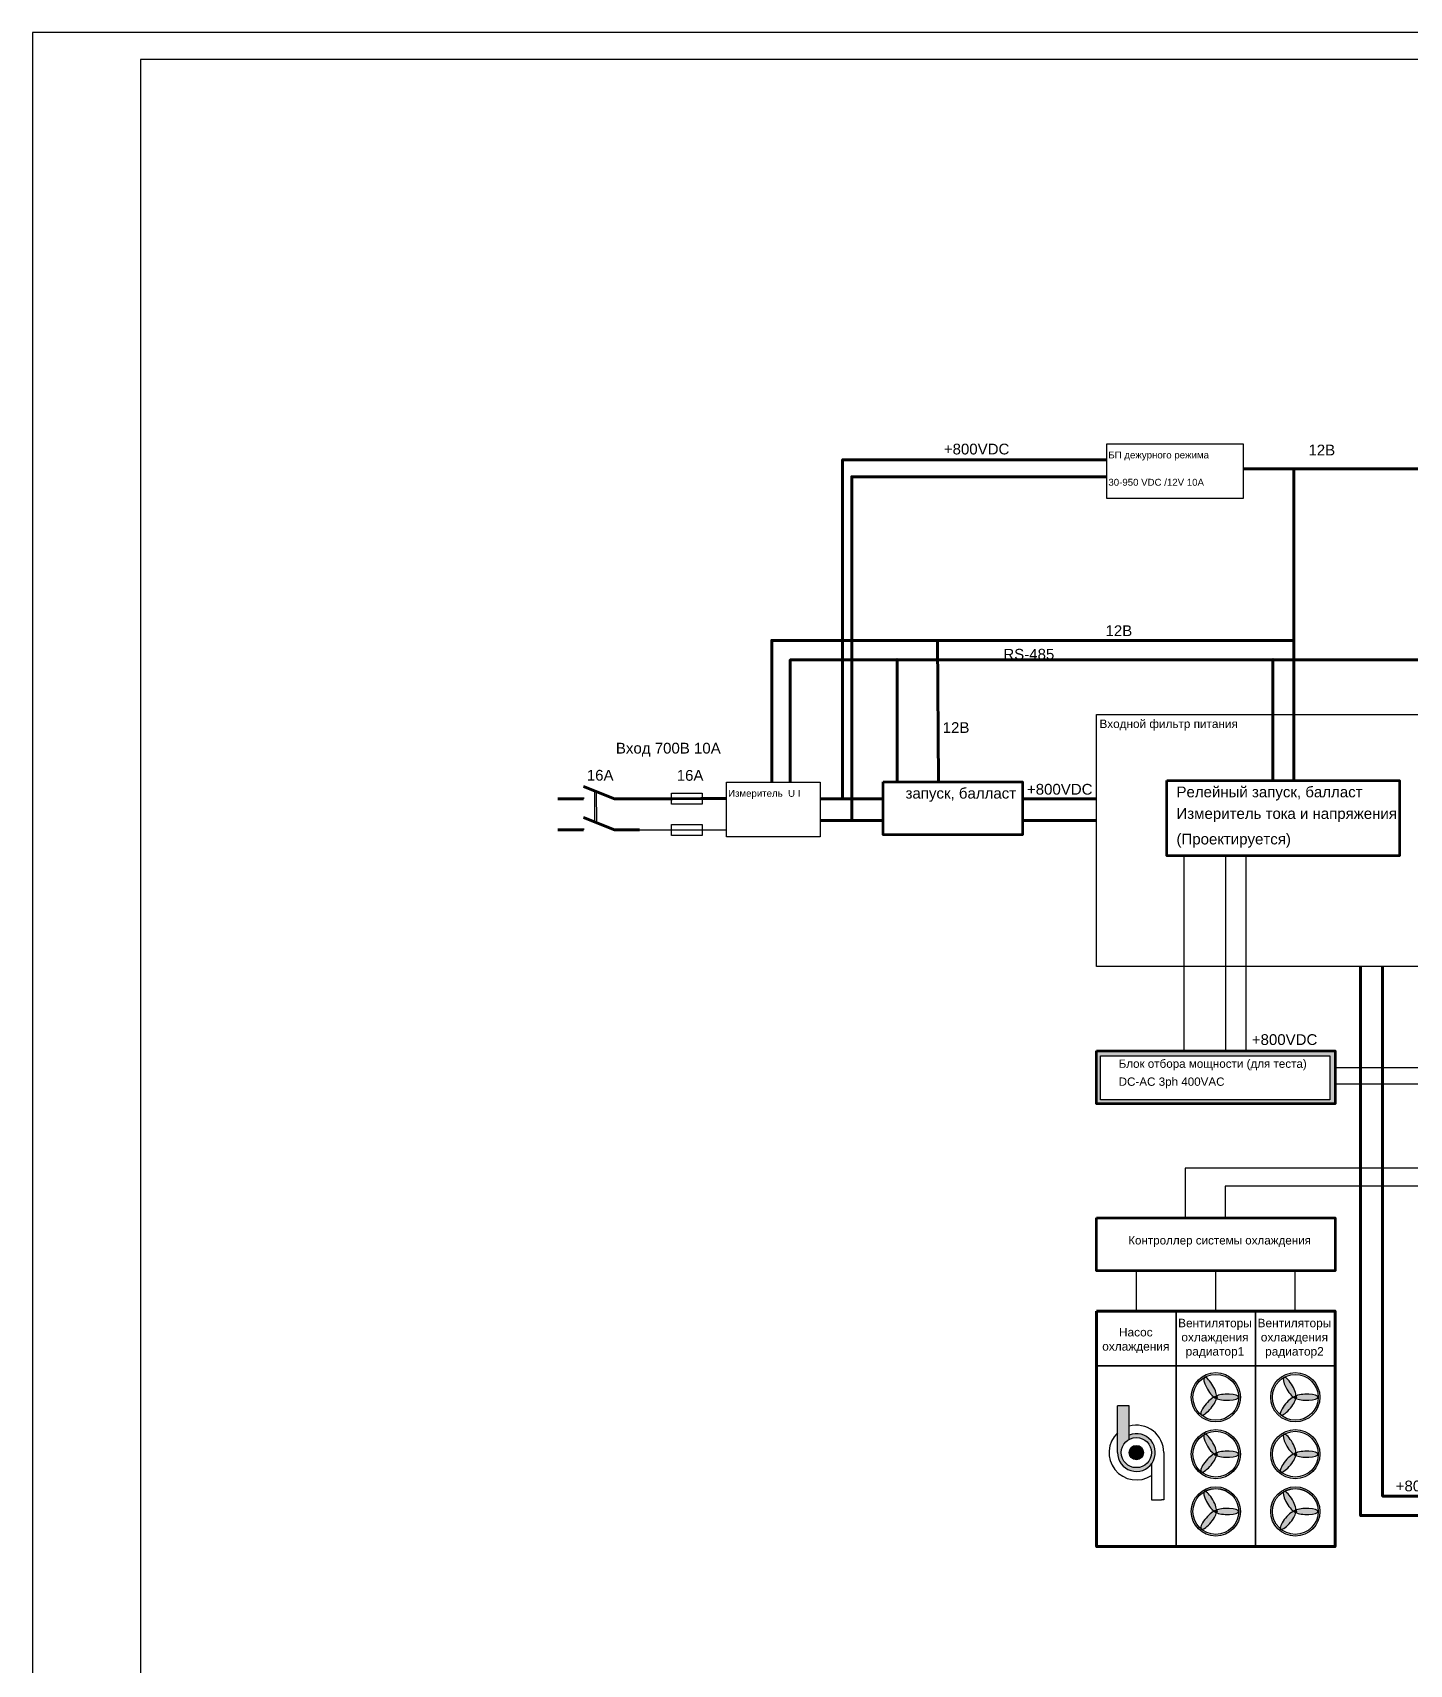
# Model space of a CAD drawing. Header units: inches. Extents: x 672645 to 2984483, y 219693 to 2542163.
# Drawn here: x 672645 to 1667621, y 1363046 to 2542163 of the extents above; entities that cross this region are included whole.
import ezdxf

# ---------------------------------------------------------------- set-up
doc = ezdxf.new("R2010")
doc.units = ezdxf.units.IN
doc.header["$MEASUREMENT"] = 0
for name, color, linetype, lineweight in [('12В', 30, 'Continuous', 30), ('RS485', 6, 'Continuous', 30), ('Слаботочка', 4, 'Continuous', 30)]:
    doc.layers.add(name, color=color, linetype=linetype, lineweight=lineweight)
doc.layers.add('FRAME', color=7, linetype='Continuous')
doc.styles.get("Standard").update_dxf_attribs({"font": 'arial.ttf'})

# ---------------------------------------------------------------- blocks, each defined once
blk = doc.blocks.new('Автомат')
at = {"color": 7, "lineweight": 60}
for points in [[(1004495, 2005428), (985921, 2005428)], [(1026919, 2005428), (1004495, 2014467)], [(1044924, 2005428), (1026919, 2005428)]]:
    blk.add_lwpolyline(points, dxfattribs=at)
at = {"color": 7}
blk.add_lwpolyline([(1004495, 2005428), (1004495, 2006447), (1004495, 2005428)], dxfattribs=at)
blk = doc.blocks.new('Автомат 2p')
at = {"color": 7}
for points in [[(1012518, 2011233), (1012519, 1988799)], [(1013765, 2010730), (1013876, 1988252)]]:
    blk.add_lwpolyline(points, dxfattribs=at)
at = {"color": 0}
blk.add_blockref('Автомат', (0, 0), dxfattribs=at)
at = {"color": 7}
blk.add_blockref('Автомат', (0, -22434), dxfattribs=at)
blk = doc.blocks.new('Вентилятор')
h = blk.add_hatch(color=256)
h.set_gradient(color2=(0, 0, 0), tint=1)
edge = h.paths.add_edge_path()
edge.add_ellipse((1038769, 1187429), major_axis=(-4151, 7189), ratio=0.2830995, start_angle=199.233095, end_angle=353.855447)
edge.add_arc((1042931, 1180246), 16556, 119.173237, 120.917969)
edge.add_ellipse((1038769, 1187429), major_axis=(-4151, 7189), ratio=0.2830995, start_angle=366.170374, end_angle=517.529787)
edge.add_ellipse((1037622, 1173866), major_axis=(5310, 6381), ratio=0.28431833, start_angle=19.105883, end_angle=22.60267, ccw=False)
edge.add_arc((1042932, 1180236), 900, 61.696117, 170.214502, ccw=False)
edge = h.paths.add_edge_path()
edge.add_ellipse((1037622, 1173866), major_axis=(5310, 6381), ratio=0.28431833, start_angle=186.110322, end_angle=340.695733)
edge.add_arc((1042932, 1180236), 900, 179.222506, 289.550763, ccw=False)
edge.add_ellipse((1038769, 1187429), major_axis=(-4151, 7189), ratio=0.2830995, start_angle=517.529787, end_angle=521.026971, ccw=False)
edge.add_ellipse((1037622, 1173866), major_axis=(5310, 6381), ratio=0.28431833, start_angle=22.60267, end_angle=173.891481)
edge.add_arc((1042931, 1180246), 16556, 229.365366, 231.103989)
edge = h.paths.add_edge_path()
edge.add_ellipse((1051232, 1180252), major_axis=(8301, 0), ratio=0.26616862, start_angle=366.154079, end_angle=520.345868)
edge.add_arc((1042932, 1180236), 900, 0, 57.581596, ccw=False)
edge.add_arc((1042932, 1180236), 900, -55.809658, 0, ccw=False)
edge.add_ellipse((1051232, 1180252), major_axis=(8301, 0), ratio=0.26616862, start_angle=200.125801, end_angle=353.857557)
edge.add_arc((1042931, 1180246), 16556, 359.20289, 360)
edge.add_arc((1042931, 1180246), 16556, 360, 360.840828)
h = blk.add_hatch(color=256)
h.set_gradient(color2=(0, 0, 0), tint=1)
edge = h.paths.add_edge_path()
edge.add_ellipse((1038769, 1187429), major_axis=(-4151, 7189), ratio=0.2830995, start_angle=366.170374, end_angle=517.529787)
edge.add_ellipse((1037622, 1173866), major_axis=(5310, 6381), ratio=0.28431833, start_angle=19.105883, end_angle=22.60267, ccw=False)
edge.add_arc((1042932, 1180236), 900, 61.696117, 170.214502, ccw=False)
edge.add_ellipse((1038769, 1187429), major_axis=(-4151, 7189), ratio=0.2830995, start_angle=199.233095, end_angle=353.855447)
edge.add_arc((1042931, 1180246), 16556, 119.173237, 120.917969)
h = blk.add_hatch(color=256)
h.set_gradient(color1=(0, 0, 255), color2=(0, 0, 255), tint=1)
h.paths.add_polyline_path([(1042033, 1180236, 1), (1043832, 1180236, 1)])
h = blk.add_hatch(color=256)
h.set_gradient(color1=(0, 0, 255), color2=(0, 0, 255), tint=1)
h.paths.add_polyline_path([(1042033, 1180236, 1), (1043832, 1180236, 1)])
edge = h.paths.add_edge_path(flags=16)
edge.add_ellipse((1037622, 1173866), major_axis=(5310, 6381), ratio=0.28431833, start_angle=360.014242, end_angle=360.038723, ccw=False)
edge.add_ellipse((1038769, 1187429), major_axis=(-4151, 7189), ratio=0.2830995, start_angle=180.308405, end_angle=180.330211, ccw=False)
edge.add_ellipse((1051232, 1180252), major_axis=(8301, 0), ratio=0.26616862, start_angle=180.129305, end_angle=180.157992, ccw=False)
for centre, radius in [((1042931, 1180247), 17789), ((1042931, 1180246), 16556), ((1042932, 1180236), 16546), ((1042932, 1180236), 900)]:
    blk.add_circle(centre, radius)
for centre, major_axis, ratio, start_param, end_param in [((1038769, 1187429), (-4151, 7189), 0.2830995, 3.47727349, 9.09363614), ((1037622, 1173866), (5310, 6381), 0.28431833, 0.33346056, 5.94626229), ((1038769, 1187429), (-4151, 7189), 0.2830995, 3.14697534, 3.14735592), ((1051232, 1180252), (8301, 0), 0.26616862, 3.14384945, 3.14435013), ((1037622, 1173866), (5310, 6381), 0.28431833, 6.28343388, 6.28386115), ((1051232, 1180252), (8301, 0), 0.26616862, 3.49285415, 9.08174865)]:
    blk.add_ellipse(centre, major_axis=major_axis, ratio=ratio, start_param=start_param, end_param=end_param)
blk = doc.blocks.new('Насос охлаждения')
h = blk.add_hatch(color=256)
h.set_gradient(color2=(0, 0, 0), tint=1)
h.paths.add_polyline_path([(1165147, 1475659, -0.77831247), (1114145, 1462743), (1053801, 1462743), (1053801, 1441654), (1138051, 1441654, 3.28390749), (1106553, 1462743), (1114145, 1462743, -0.12466174), (1110874, 1475659, -1)])
h = blk.add_hatch(color=256)
h.set_gradient(color2=(0, 0, 0), tint=1)
h.paths.add_polyline_path([(1125094, 1475659, 1), (1150927, 1475659, 1)])
for points in [[(1137924, 1524907), (1223142, 1524907), (1223142, 1521097)], [(1158513, 1502789), (1223142, 1502789), (1223142, 1521097)], [(1114145, 1462743), (1053801, 1462743), (1053801, 1441654)], [(1137969, 1441654), (1053801, 1441654)]]:
    blk.add_lwpolyline(points)
for radius in [27136, 12917]:
    blk.add_circle((1138010, 1475659), radius)
for radius, start, end in [(49247, 89.899636, 195.205427), (49247, 223.670597, 33.428244), (34006, 269.93136, 202.323466)]:
    blk.add_arc((1138010, 1475659), radius, start, end)
blk = doc.blocks.new('Рамка')
at = {"layer": 'FRAME'}
for p, q in [((3316395, 2776848), (672645, 2776848)), ((672645, 2776848), (672645, 907530)), ((3294142, 2754595), (761660, 2754595)), ((761660, 2754595), (761660, 929783))]:
    blk.add_line(p, q, dxfattribs=at)

msp = doc.modelspace()

# ---------------------------------------------------------------- hatches: boundary and pattern name
h = msp.add_hatch(color=256)
h.set_gradient(color1=(0, 255, 0), color2=(0, 255, 0), tint=1)
h.paths.add_polyline_path([(1441607, 1806314), (1441607, 1768122), (1613913, 1768122), (1613913, 1806314)])
h.paths.add_polyline_path([(1610071, 1802901), (1610071, 1770927), (1444507, 1770927), (1444507, 1802901)], flags=16)
h.paths.add_polyline_path([(1455548, 1790375), (1595458, 1790375), (1595458, 1802254), (1455548, 1802254)], flags=8)
at = {"layer": '12В'}
h = msp.add_hatch(color=256, dxfattribs=at)
h.set_gradient(color1=(255, 127, 0), color2=(255, 127, 0), tint=1)
h.paths.add_polyline_path([(1583104, 2226884, 1), (1585104, 2226884, 1)])
h = msp.add_hatch(color=256, dxfattribs=at)
h.set_gradient(color1=(255, 127, 0), color2=(255, 127, 0), tint=1)
h.paths.add_polyline_path([(1325562, 2102965, 1), (1327562, 2102965, 1)])
h = msp.add_hatch(color=256, dxfattribs=at)
h.set_gradient(color1=(255, 127, 0), color2=(255, 127, 0), tint=1)
h.paths.add_polyline_path([(1583104, 2102965, 1), (1585104, 2102965, 1)])
at = {"layer": 'RS485'}
h = msp.add_hatch(color=256, dxfattribs=at)
h.set_gradient(color1=(255, 0, 255), color2=(255, 0, 255), tint=1)
h.paths.add_polyline_path([(1298508, 2088880, 1), (1296508, 2088880, 1)])
h = msp.add_hatch(color=256, dxfattribs=at)
h.set_gradient(color1=(255, 0, 255), color2=(255, 0, 255), tint=1)
h.paths.add_polyline_path([(1569991, 2088880, 1), (1567991, 2088880, 1)])

# ---------------------------------------------------------------- linework, layer by layer
at = {"color": 1, "lineweight": 60}
for points in [[(1449047, 2233490), (1257978, 2233490), (1257978, 1988486)], [(1135110, 1988486), (1111132, 1988486)], [(1155659, 1988682), (1135110, 1988486)], [(1155659, 1988682), (1174200, 1988682)], [(1287298, 1988486), (1241876, 1988486)], [(1441607, 1988486), (1388049, 1988486)], [(1991803, 1484663), (1648226, 1484663), (1648226, 1867286)]]:
    msp.add_lwpolyline(points, dxfattribs=at)
at = {"color": 5, "lineweight": 60}
for points in [[(1264587, 1972914), (1264587, 2221267), (1449047, 2221267)], [(1287298, 1972914), (1241876, 1972914)], [(1441607, 1972914), (1388049, 1972914)], [(1993182, 1470568), (1632405, 1470568), (1632405, 1867286)]]:
    msp.add_lwpolyline(points, dxfattribs=at)
at = {"lineweight": 30}
msp.add_lwpolyline([(1441607, 2049429), (1674814, 2049429), (1674814, 1867286), (1441607, 1867286)], close=True, dxfattribs=at)
for points in [[(1174200, 2000592), (1241876, 2000592), (1241876, 1961115), (1174200, 1961115)], [(1444507, 1802901), (1610071, 1802901), (1610071, 1770927), (1444507, 1770927)], [(1441607, 1618320), (1499042, 1618320), (1499042, 1578843), (1441607, 1578843)], [(1499042, 1618320), (1556478, 1618320), (1556478, 1578843), (1499042, 1578843)], [(1556478, 1618320), (1613913, 1618320), (1613913, 1578843), (1556478, 1578843)], [(1441607, 1578843), (1499042, 1578843), (1499042, 1448169), (1441607, 1448169)], [(1499042, 1578843), (1556478, 1578843), (1556478, 1448169), (1499042, 1448169)], [(1556478, 1578843), (1613913, 1578843), (1613913, 1448169), (1556478, 1448169)]]:
    msp.add_lwpolyline(points, close=True)
at = {"color": 3, "lineweight": 53}
for points in [[(1287298, 2000782), (1388049, 2000782), (1388049, 1962590), (1287298, 1962590)], [(1492300, 2001706), (1660429, 2001706), (1660429, 1947255), (1492300, 1947255)], [(1441607, 1806314), (1613913, 1806314), (1613913, 1768122), (1441607, 1768122)], [(1441607, 1685628), (1613913, 1685628), (1613913, 1647436), (1441607, 1647436)]]:
    msp.add_lwpolyline(points, close=True, dxfattribs=at)
for points in [[(1134452, 1992682), (1136452, 1992682), (1156452, 1992682), (1156452, 1984682), (1136452, 1984682), (1134452, 1984682), (1134452, 1992682)], [(1134452, 1988682), (1156452, 1988682)], [(1134452, 1970049), (1136452, 1970049), (1156452, 1970049), (1156452, 1962049), (1136452, 1962049), (1134452, 1962049), (1134452, 1970049)], [(1111188, 1966049), (1174200, 1966049)], [(1134452, 1966049), (1156452, 1966049)]]:
    msp.add_lwpolyline(points)
at = {"color": 1}
msp.add_lwpolyline([(1534690, 1947255), (1534690, 1806314)], dxfattribs=at)
at = {"color": 5}
msp.add_lwpolyline([(1549440, 1947255), (1549440, 1806314)], dxfattribs=at)
at = {"lineweight": 100}
msp.add_lwpolyline([(1441607, 1618320), (1613913, 1618320), (1613913, 1448169), (1441607, 1448169)], close=True, dxfattribs=at)
at = {"layer": '12В', "color": 30}
msp.add_lwpolyline([(1449047, 2245103), (1547556, 2245103), (1547556, 2205625), (1449047, 2205625)], close=True, dxfattribs=at)
at = {"layer": '12В', "color": 30, "lineweight": 100}
for points in [[(1584090, 2226839), (1584090, 2102921), (1206849, 2102921), (1206849, 2000592)], [(1547556, 2226839), (1817351, 2226839)], [(1326548, 2102921), (1327218, 2000782)], [(1584090, 2102921), (1584090, 2001706)]]:
    msp.add_lwpolyline(points, dxfattribs=at)
at = {"layer": '12В'}
for points in [[(1781993, 1782205), (1613913, 1782205)], [(1781993, 1708554), (1534449, 1708554), (1534449, 1685628)]]:
    msp.add_lwpolyline(points, dxfattribs=at)
at = {"layer": 'RS485', "color": 6, "lineweight": 100}
for points in [[(1768658, 2144312), (1768658, 2088907), (1220224, 2088907), (1220224, 2000592)], [(1297522, 2088907), (1297522, 2000782)], [(1569005, 2088907), (1569005, 2001706)]]:
    msp.add_lwpolyline(points, dxfattribs=at)
at = {"layer": 'RS485'}
for points in [[(1768658, 1793991), (1613913, 1793991)], [(1768658, 1721592), (1505638, 1721592), (1505638, 1685628)]]:
    msp.add_lwpolyline(points, dxfattribs=at)
for centre in [(1297508, 2088880), (1568991, 2088880)]:
    msp.add_circle(centre, 1000, dxfattribs=at)
at = {"layer": 'Слаботочка'}
for points in [[(1504694, 1947255), (1504694, 1806314)], [(1470325, 1618320), (1470325, 1647436)], [(1527760, 1618320), (1527760, 1647436)], [(1585195, 1618320), (1585195, 1647436)]]:
    msp.add_lwpolyline(points, dxfattribs=at)

# ---------------------------------------------------------------- block references
for name, p in [('Автомат 2p', (66264, -16945)), ('Вентилятор', (484828, 375817)), ('Вентилятор', (542263, 375817)), ('Вентилятор', (484828, 334658)), ('Вентилятор', (542263, 334658)), ('Вентилятор', (484828, 293313)), ('Вентилятор', (542263, 293313))]:
    msp.add_blockref(name, p)
at = {"xscale": 0.4016246203376105, "yscale": 0.4016246203376105, "zscale": 0.4016246203376105, "rotation": 270}
msp.add_blockref('Насос охлаждения', (877663, 1973142), dxfattribs=at)
at = {"layer": 'Слаботочка', "xscale": 0.8744539382128907, "yscale": 0.8744539382128907, "zscale": 0.8744539382128907}
msp.add_blockref('Рамка', (84448, 113937), dxfattribs=at)

# ---------------------------------------------------------------- texts
at = {"ltscale": 0.1}
for s, height, p in [('Входной фильтр питания ', 6068.73, (1443660, 2039675)), ('Измеритель  U I', 5000, (1175242, 1989969)), ('запуск, балласт ', 7772.25, (1303508, 1988679)), ('Релейный запуск, балласт ', 7772.25, (1499304, 1989603)), ('Измеритель тока и напряжения ', 7772.25, (1499304, 1974022)), ('(Проектируется)', 7772.25, (1499304, 1955560)), ('Блок отбора мощности (для теста)', 6009.27, (1457528, 1794122)), ('DC-AC 3ph 400VAC ', 6009.27, (1457528, 1781121)), ('Контроллер системы охлаждения', 6009.27, (1464433, 1666464))]:
    msp.add_text(s, height=height, dxfattribs=at).set_placement(p)
at = {"color": 1, "char_height": 7772.3, "attachment_point": 1}
for insert in [(1331163, 2245131), (1391252, 1999294), (1553740, 1818401), (1657752, 1495837)]:
    msp.add_mtext_dynamic_manual_height_columns('+800VDC', width=9901.68, gutter_width=38861, heights=[0], dxfattribs=dict(at, insert=insert))
at = {"insert": (1094189, 2028996), "char_height": 7772.25, "attachment_point": 1}
msp.add_mtext('Вход 700В 10А', dxfattribs=at)
at = {"color": 1, "char_height": 7772.3, "attachment_point": 1}
for insert in [(1073158, 2009414), (1138134, 2009320)]:
    msp.add_mtext('16А', dxfattribs=dict(at, insert=insert))
at = {"char_height": 6145.91, "attachment_point": 1}
for s, insert in [('\\pxqc;Насос охлаждения', (1462577, 1606166)), ('\\pxqc;Вентиляторы охлаждения радиатор1', (1519784, 1612776)), ('\\pxqc;Вентиляторы охлаждения радиатор2', (1577219, 1612776))]:
    msp.add_mtext_dynamic_manual_height_columns(s, width=14677.26, gutter_width=30730, heights=[0], dxfattribs=dict(at, insert=insert))
at = {"layer": '12В', "color": 30, "ltscale": 0.1}
for s, p in [('БП дежурного режима', (1450088, 2234479)), ('30-950 VDC /12V 10А', (1450088, 2214741))]:
    msp.add_text(s, height=5000, dxfattribs=at).set_placement(p)
at = {"layer": '12В', "color": 30, "char_height": 7772.3, "attachment_point": 1}
for insert in [(1594672, 2244435), (1448009, 2113867), (1330367, 2043875)]:
    msp.add_mtext('12В', dxfattribs=dict(at, insert=insert))
at = {"layer": 'RS485', "color": 6, "insert": (1374194, 2096866), "char_height": 7772.3, "attachment_point": 1}
msp.add_mtext('RS-485', dxfattribs=at)

doc.saveas('drawing.dxf')
